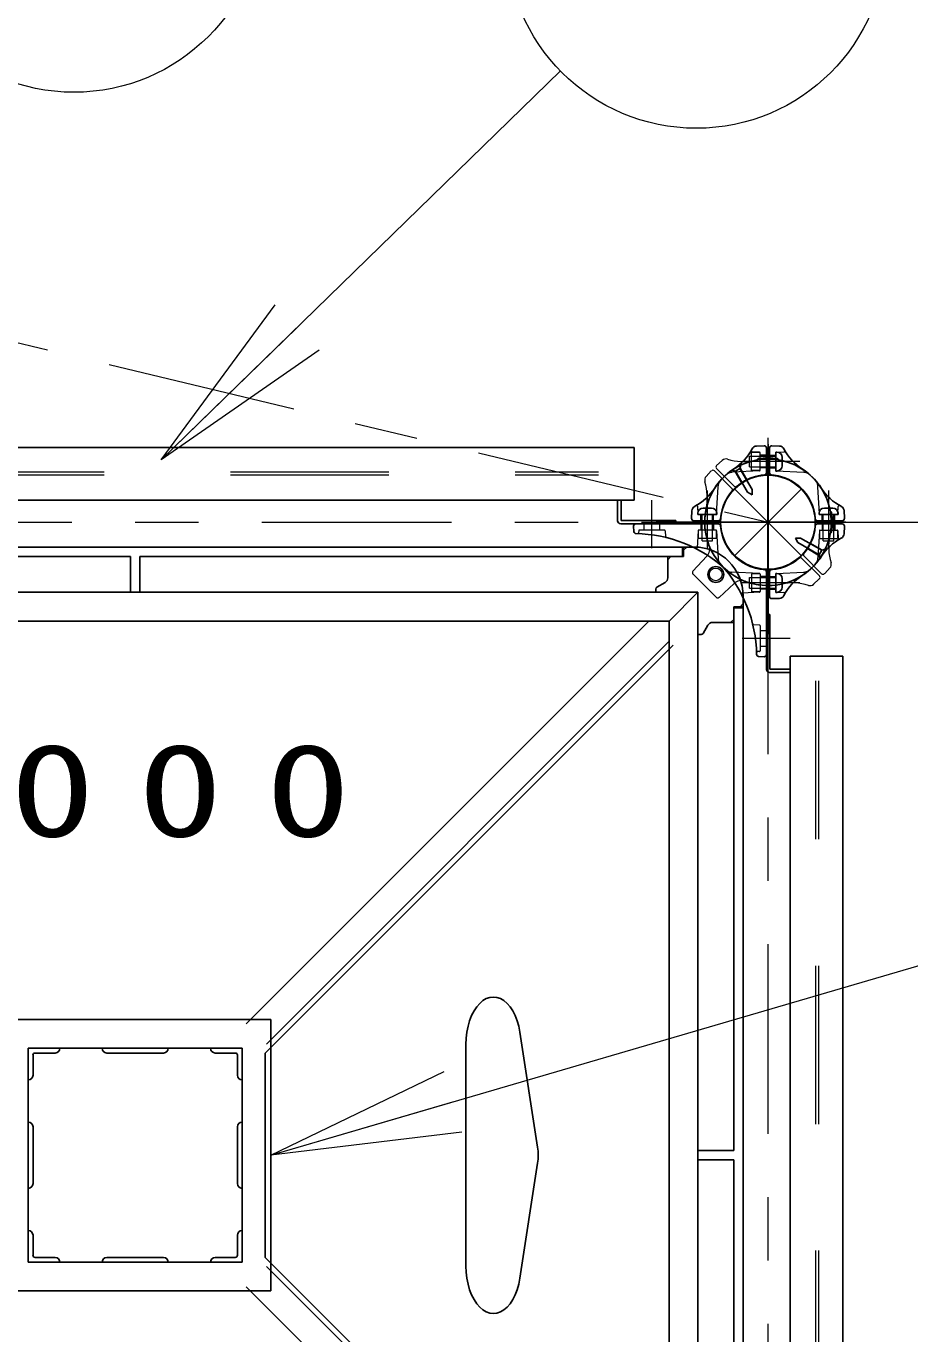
# Model space of a CAD drawing. Units: millimetres on the paper. Extents: x -385 to 0, y -594 to 267.
# Drawn here: x -90.39 to -76.42, y 117.31 to 137.97 of the extents above; entities that cross this region are included whole.
import ezdxf

# ---------------------------------------------------------------- set-up
doc = ezdxf.new("R2010")
doc.units = ezdxf.units.MM
doc.linetypes.add('USER1', pattern=[4.5, 2.5, -2])
doc.linetypes.add('USER2', pattern=[6, 3, -1, 1, -1])
doc.layers.add('1_60', color=2, linetype='Continuous', lineweight=25)
doc.styles.add('ＭＳ ゴシック', font='')
doc.styles.get('ＭＳ ゴシック').set_extended_font_data('MS Gothic')

msp = doc.modelspace()

# ---------------------------------------------------------------- linework, layer by layer
at = {"layer": '1_60', "color": 7, "linetype": 'USER2', "lineweight": 13}
for p, q in [((-217.454, 163.335), (-78.665, 130.13)), ((-78.665, 108.465), (-78.665, 131.794)), ((-78.665, 131.362), (-78.665, 127.546)), ((-78.164, 131.088), (-79.071, 131.088)), ((-78.666, 129.066), (-78.666, 131.186)), ((-79.624, 130.631), (-79.624, 129.723)), ((-77.707, 130.631), (-77.707, 129.723)), ((-80.499, 129.723), (-80.499, 130.478)), ((-98.665, 130.129), (-76.993, 130.129)), ((-77.434, 130.129), (-81.249, 130.129)), ((-79.728, 130.13), (-77.608, 130.13)), ((-78.665, 130.129), (-55.021, 130.129)), ((-78.164, 129.172), (-79.071, 129.172)), ((-79.071, 128.297), (-78.317, 128.297))]:
    msp.add_line(p, q, dxfattribs=at)
at = {"layer": '1_60', "color": 7, "lineweight": 13}
for p, q in [((-88.254, 131.115), (-81.946, 137.261)), ((-88.254, 131.115), (-86.454, 133.566)), ((-88.254, 131.115), (-86.105, 133.208)), ((-85.756, 132.85), (-88.254, 131.115)), ((-86.522, 120.129), (-69.761, 125.032)), ((-86.522, 120.129), (-83.783, 121.451)), ((-86.522, 120.129), (-83.643, 120.972)), ((-83.502, 120.492), (-86.522, 120.129))]:
    msp.add_line(p, q, dxfattribs=at)
at = {"layer": '1_60', "color": 4}
for p, q in [((-96.549, 131.313), (-80.782, 131.313)), ((-80.782, 131.313), (-80.782, 130.479)), ((-96.549, 130.479), (-80.782, 130.479)), ((-81.041, 130.479), (-81.041, 130.154)), ((-80.987, 130.479), (-80.987, 130.158)), ((-80.991, 130.104), (-80.124, 130.104)), ((-80.987, 130.158), (-80.124, 130.158)), ((-80.124, 130.158), (-80.124, 130.104)), ((-78.69, 127.805), (-78.69, 128.672)), ((-78.637, 128.672), (-78.69, 128.672)), ((-78.637, 127.808), (-78.637, 128.672)), ((-77.482, 128.013), (-78.315, 128.013)), ((-78.315, 128.013), (-78.315, 112.246)), ((-77.482, 128.013), (-77.482, 112.246)), ((-78.315, 127.755), (-78.64, 127.755)), ((-78.315, 127.808), (-78.637, 127.808))]:
    msp.add_line(p, q, dxfattribs=at)
at = {"layer": '1_60', "color": 7, "linetype": 'USER1', "lineweight": 13}
for p, q in [((-78.924, 130.947), (-78.924, 131.23)), ((-78.79, 131.23), (-78.924, 131.23)), ((-79.102, 130.985), (-79.088, 131.036)), ((-78.957, 131.005), (-78.957, 131.172)), ((-78.957, 131.172), (-78.54, 131.172)), ((-78.957, 131.005), (-78.54, 131.005)), ((-79.188, 130.935), (-79.239, 130.948)), ((-79.188, 130.935), (-79.102, 130.985)), ((-79.083, 130.752), (-79.188, 130.935)), ((-78.996, 130.802), (-79.102, 130.985)), ((-78.79, 130.947), (-78.924, 130.947)), ((-79.707, 129.838), (-79.707, 130.254)), ((-79.541, 129.838), (-79.541, 130.254)), ((-77.791, 129.838), (-77.791, 130.254)), ((-77.624, 129.838), (-77.624, 130.254)), ((-79.766, 130.004), (-79.766, 129.871)), ((-79.482, 130.004), (-79.482, 129.871)), ((-77.849, 130.004), (-77.849, 129.871)), ((-77.566, 130.004), (-77.566, 129.871)), ((-79.482, 129.871), (-79.766, 129.871)), ((-79.707, 129.838), (-79.541, 129.838)), ((-77.992, 129.799), (-77.81, 129.694)), ((-77.849, 129.871), (-77.566, 129.871)), ((-77.791, 129.838), (-77.624, 129.838)), ((-78.042, 129.713), (-77.86, 129.607)), ((-77.86, 129.607), (-77.81, 129.694)), ((-77.86, 129.607), (-77.846, 129.556)), ((-77.81, 129.694), (-77.759, 129.708)), ((-78.957, 129.088), (-78.957, 129.255)), ((-78.957, 129.255), (-78.54, 129.255)), ((-78.79, 129.313), (-78.924, 129.313)), ((-78.924, 129.313), (-78.924, 129.03)), ((-78.957, 129.088), (-78.54, 129.088)), ((-78.79, 129.03), (-78.924, 129.03))]:
    msp.add_line(p, q, dxfattribs=at)
at = {"layer": '1_60', "linetype": 'USER1', "lineweight": 13}
for p, q in [((-78.798, 131.235), (-78.915, 131.241)), ((-78.79, 130.95), (-78.79, 131.226)), ((-78.54, 130.95), (-78.54, 131.226)), ((-78.532, 131.235), (-78.415, 131.241)), ((-78.69, 131.188), (-78.79, 131.188)), ((-78.69, 130.988), (-78.79, 130.988)), ((-78.64, 131.188), (-78.54, 131.188)), ((-78.64, 130.988), (-78.54, 130.988)), ((-78.798, 130.942), (-79.227, 130.92)), ((-78.532, 130.942), (-78.103, 130.92)), ((-79.478, 130.262), (-79.455, 130.691)), ((-77.853, 130.262), (-77.876, 130.691)), ((-79.77, 130.262), (-79.776, 130.38)), ((-77.561, 130.262), (-77.555, 130.38)), ((-79.486, 130.254), (-79.762, 130.254)), ((-79.724, 130.154), (-79.724, 130.254)), ((-79.524, 130.154), (-79.524, 130.254)), ((-77.845, 130.254), (-77.569, 130.254)), ((-77.807, 130.154), (-77.807, 130.254)), ((-77.607, 130.154), (-77.607, 130.254)), ((-80.708, 129.998), (-80.709, 129.965)), ((-80.299, 130.004), (-80.699, 130.004)), ((-80.624, 130.004), (-80.624, 130.104)), ((-80.374, 130.004), (-80.374, 130.104)), ((-80.29, 129.996), (-80.285, 129.903)), ((-79.77, 129.996), (-79.784, 129.728)), ((-79.486, 130.004), (-79.762, 130.004)), ((-79.724, 130.104), (-79.724, 130.004)), ((-79.524, 130.104), (-79.524, 130.004)), ((-79.478, 129.996), (-79.455, 129.558)), ((-77.853, 129.996), (-77.876, 129.567)), ((-77.845, 130.004), (-77.569, 130.004)), ((-77.807, 130.104), (-77.807, 130.004)), ((-77.607, 130.104), (-77.607, 130.004)), ((-77.561, 129.996), (-77.555, 129.879)), ((-78.798, 129.318), (-79.236, 129.341)), ((-78.532, 129.318), (-78.103, 129.34)), ((-78.79, 129.31), (-78.79, 129.034)), ((-78.69, 129.272), (-78.79, 129.272)), ((-78.64, 129.272), (-78.54, 129.272)), ((-78.54, 129.31), (-78.54, 129.034)), ((-78.798, 129.025), (-79.067, 129.011)), ((-78.69, 129.072), (-78.79, 129.072)), ((-78.64, 129.072), (-78.54, 129.072)), ((-78.532, 129.025), (-78.415, 129.019)), ((-78.798, 128.505), (-78.892, 128.51)), ((-78.79, 128.497), (-78.79, 128.096)), ((-78.79, 128.422), (-78.69, 128.422)), ((-78.79, 128.172), (-78.69, 128.172)), ((-78.797, 128.088), (-78.829, 128.086))]:
    msp.add_line(p, q, dxfattribs=at)
at = {"layer": '1_60'}
for p, q in [((-78.725, 131.337), (-78.846, 131.333)), ((-78.69, 130.911), (-78.69, 131.304)), ((-78.64, 130.911), (-78.64, 131.304)), ((-78.606, 131.337), (-78.475, 131.333)), ((-79.873, 130.189), (-79.869, 130.31)), ((-77.458, 130.189), (-77.463, 130.32)), ((-80.79, 130.069), (-80.785, 129.982)), ((-79.447, 130.104), (-80.756, 130.104)), ((-79.447, 130.154), (-79.839, 130.154)), ((-77.884, 130.154), (-77.492, 130.154)), ((-77.884, 130.104), (-77.492, 130.104)), ((-77.458, 130.07), (-77.463, 129.949)), ((-78.69, 129.349), (-78.69, 128.039)), ((-78.64, 129.349), (-78.64, 128.956)), ((-78.606, 128.923), (-78.485, 128.927)), ((-78.725, 128.006), (-78.813, 128.011))]:
    msp.add_line(p, q, dxfattribs=at)
at = {"layer": '1_60', "color": 7}
for p, q in [((-78.54, 131.238), (-78.54, 130.938)), ((-78.54, 131.238), (-78.524, 131.238)), ((-79.238, 130.954), (-79.093, 131.037)), ((-79.109, 130.98), (-79.093, 131.037)), ((-78.832, 131.115), (-78.832, 131.118)), ((-78.499, 131.115), (-78.499, 131.118)), ((-78.44, 131.155), (-78.44, 131.022)), ((-79.238, 130.954), (-79.181, 130.938)), ((-79.181, 130.938), (-79.109, 130.98)), ((-78.988, 130.604), (-79.181, 130.938)), ((-78.916, 130.646), (-79.109, 130.98)), ((-78.54, 130.938), (-78.524, 130.938)), ((-78.916, 130.562), (-78.988, 130.604)), ((-78.916, 130.562), (-78.916, 130.646)), ((-79.774, 130.254), (-79.774, 130.271)), ((-79.474, 130.254), (-79.774, 130.254)), ((-79.557, 130.354), (-79.691, 130.354)), ((-79.474, 130.254), (-79.474, 130.271)), ((-77.857, 130.254), (-77.857, 130.271)), ((-77.557, 130.254), (-77.857, 130.254)), ((-77.641, 130.354), (-77.774, 130.354)), ((-77.679, 130.297), (-77.677, 130.297)), ((-77.557, 130.254), (-77.557, 130.271)), ((-77.679, 129.963), (-77.677, 129.963)), ((-78.232, 129.88), (-78.149, 129.88)), ((-78.232, 129.88), (-78.191, 129.808)), ((-78.191, 129.808), (-77.856, 129.615)), ((-78.149, 129.88), (-77.814, 129.687)), ((-77.856, 129.615), (-77.814, 129.687)), ((-77.841, 129.558), (-77.856, 129.615)), ((-77.841, 129.558), (-77.758, 129.702)), ((-77.814, 129.687), (-77.758, 129.702)), ((-78.54, 129.322), (-78.54, 129.022)), ((-78.54, 129.322), (-78.524, 129.322)), ((-78.44, 129.238), (-78.44, 129.105)), ((-78.54, 129.022), (-78.524, 129.022))]:
    msp.add_line(p, q, dxfattribs=at)
at = {"layer": '1_60', "lineweight": 13}
for p, q in [((-79.477, 131.025), (-79.388, 131.108)), ((-79.561, 130.941), (-79.643, 130.852)), ((-79.235, 130.664), (-79.513, 130.942)), ((-79.2, 130.7), (-79.477, 130.977)), ((-79.851, 129.358), (-79.631, 129.594)), ((-78.13, 129.559), (-77.853, 129.282)), ((-78.095, 129.595), (-77.817, 129.317)), ((-77.769, 129.318), (-77.68, 129.414)), ((-79.85, 129.311), (-79.483, 128.944)), ((-79.437, 128.943), (-79.201, 129.164)), ((-77.854, 129.234), (-77.949, 129.144))]:
    msp.add_line(p, q, dxfattribs=at)
at = {"layer": '1_60', "color": 4, "linetype": 'USER1', "lineweight": 13}
for p, q in [((-96.158, 130.929), (-81.341, 130.929)), ((-96.158, 130.879), (-81.341, 130.879)), ((-77.915, 127.622), (-77.915, 112.805)), ((-77.865, 127.622), (-77.865, 112.805))]:
    msp.add_line(p, q, dxfattribs=at)
at = {"layer": '1_60', "color": 4, "lineweight": 13}
for p, q in [((-78.141, 130.654), (-79.191, 129.604)), ((-79.191, 130.654), (-78.141, 129.604)), ((-78.14, 130.655), (-79.19, 129.605)), ((-78.14, 129.605), (-79.19, 130.655))]:
    msp.add_line(p, q, dxfattribs=at)
at = {"layer": '1_60', "color": 4, "linetype": 'USER2', "lineweight": 13}
for p, q in [((-80.499, 129.723), (-80.499, 130.478)), ((-79.071, 128.297), (-78.317, 128.297))]:
    msp.add_line(p, q, dxfattribs=at)
at = {"layer": '1_60', "color": 190}
for p, q in [((-79.832, 129.738), (-97.499, 129.738)), ((-97.332, 129.588), (-88.74, 129.588)), ((-88.74, 129.023), (-88.74, 129.588)), ((-88.59, 129.023), (-88.59, 129.588)), ((-79.998, 129.588), (-88.59, 129.588)), ((-80.248, 129.252), (-80.248, 129.588)), ((-80.198, 129.588), (-80.248, 129.538)), ((-80.015, 129.738), (-79.998, 129.721)), ((-80.015, 129.738), (-80.015, 129.588)), ((-79.998, 129.605), (-80.015, 129.588)), ((-79.948, 129.738), (-79.998, 129.688)), ((-79.998, 129.738), (-79.998, 129.588)), ((-80.29, 129.179), (-80.422, 129.103)), ((-79.772, 129.023), (-97.559, 129.023)), ((-80.438, 129.075), (-80.438, 129.023)), ((-80.225, 128.569), (-79.772, 129.023)), ((-79.772, 111.236), (-79.772, 129.023)), ((-79.057, 111.296), (-79.057, 128.963)), ((-79.19, 128.796), (-79.207, 128.779)), ((-79.057, 128.796), (-79.207, 128.796)), ((-79.207, 128.796), (-79.207, 120.204)), ((-79.057, 128.779), (-79.207, 128.779)), ((-79.057, 128.846), (-79.107, 128.796)), ((-79.057, 128.779), (-79.073, 128.796)), ((-80.225, 128.569), (-97.105, 128.569)), ((-86.909, 122.206), (-80.546, 128.569)), ((-80.225, 111.689), (-80.225, 128.569)), ((-79.543, 128.546), (-79.207, 128.546)), ((-79.207, 128.596), (-79.257, 128.546)), ((-79.72, 128.356), (-79.772, 128.356)), ((-79.615, 128.504), (-79.691, 128.373)), ((-86.613, 121.743), (-80.166, 128.19)), ((-86.588, 121.886), (-80.225, 128.249)), ((-90.809, 122.273), (-86.522, 122.273)), ((-86.522, 122.273), (-86.522, 117.986)), ((-82.306, 120.256), (-82.586, 122.073)), ((-90.355, 121.819), (-90.355, 118.439)), ((-90.355, 121.819), (-86.975, 121.819)), ((-90.28, 121.394), (-90.28, 121.711)), ((-89.93, 121.744), (-90.247, 121.744)), ((-88.217, 121.744), (-89.114, 121.744)), ((-87.4, 121.744), (-87.084, 121.744)), ((-87.05, 121.394), (-87.05, 121.711)), ((-86.975, 121.819), (-86.975, 118.439)), ((-86.613, 118.516), (-86.613, 121.743)), ((-83.438, 118.379), (-83.438, 121.879)), ((-90.28, 120.578), (-90.28, 119.681)), ((-87.05, 120.578), (-87.05, 119.681)), ((-79.772, 120.204), (-79.207, 120.204)), ((-79.772, 120.054), (-79.207, 120.054)), ((-79.207, 111.462), (-79.207, 120.054)), ((-82.306, 120.002), (-82.586, 118.186)), ((-90.28, 118.864), (-90.28, 118.548)), ((-87.05, 118.864), (-87.05, 118.548)), ((-90.355, 118.439), (-86.975, 118.439)), ((-89.93, 118.514), (-90.247, 118.514)), ((-88.217, 118.514), (-89.114, 118.514)), ((-87.4, 118.514), (-87.084, 118.514)), ((-86.613, 118.516), (-80.166, 112.069)), ((-86.588, 118.373), (-80.225, 112.01)), ((-90.809, 117.986), (-86.522, 117.986)), ((-86.909, 118.052), (-80.546, 111.689))]:
    msp.add_line(p, q, dxfattribs=at)
for points in [[(-83.438, 121.879), (-83.434, 121.977), (-83.423, 122.074), (-83.405, 122.166), (-83.38, 122.254), (-83.348, 122.336), (-83.311, 122.41), (-83.268, 122.474), (-83.221, 122.529), (-83.17, 122.572), (-83.117, 122.604), (-83.061, 122.623), (-83.004, 122.629), (-82.948, 122.623), (-82.892, 122.604), (-82.839, 122.572), (-82.788, 122.529), (-82.741, 122.474), (-82.698, 122.409), (-82.661, 122.336), (-82.629, 122.254), (-82.604, 122.166), (-82.586, 122.073)], [(-82.586, 118.186), (-82.604, 118.093), (-82.629, 118.005), (-82.661, 117.923), (-82.698, 117.849), (-82.741, 117.784), (-82.788, 117.73), (-82.839, 117.686), (-82.892, 117.655), (-82.948, 117.636), (-83.004, 117.629), (-83.061, 117.636), (-83.117, 117.655), (-83.17, 117.686), (-83.221, 117.73), (-83.268, 117.784), (-83.311, 117.849), (-83.348, 117.923), (-83.38, 118.004), (-83.405, 118.092), (-83.423, 118.185), (-83.434, 118.281), (-83.438, 118.379)]]:
    msp.add_lwpolyline(points, dxfattribs=at)
at = {"layer": '1_60', "color": 7, "lineweight": 13}
for centre, radius in [((-89.634, 139.923), 3), ((-79.798, 139.354), 3), ((-79.49, 129.305), 0.1)]:
    msp.add_circle(centre, radius, dxfattribs=at)
at = {"layer": '1_60', "color": 4, "lineweight": 13}
for centre in [(-78.666, 130.129), (-78.665, 130.13)]:
    msp.add_circle(centre, 0.743, dxfattribs=at)
at = {"layer": '1_60', "color": 190}
msp.add_circle((-79.49, 129.305), 0.125, dxfattribs=at)
at = {"layer": '1_60'}
for centre, radius, start, end in [((-79.656, 131.672), 0.833, 302.7272, 332.5412), ((-78.843, 131.25), 0.0833, 92, 152.5412), ((-78.843, 131.25), 0.0833, 92, 152.5412), ((-78.724, 131.304), 0.0333, 0, 92), ((-78.607, 131.304), 0.0333, 88, 180), ((-78.487, 131.25), 0.0833, 27.4588, 88), ((-77.674, 131.672), 0.833, 207.4588, 237.2728), ((-78.666, 130.129), 1, 90, 147.2728), ((-78.666, 130.129), 1, 32.7272, 90), ((-78.665, 130.13), 1, 122.7272, 180), ((-78.665, 130.13), 0.75, 94.2707, 180), ((-78.666, 130.129), 0.75, 90, 175.7293), ((-78.724, 130.911), 0.0333, 274.2707, 0), ((-78.666, 130.129), 0.75, 4.2707, 90), ((-78.607, 130.911), 0.0333, 180, 265.7293), ((-78.665, 130.13), 0.75, 0, 85.7293), ((-78.665, 130.13), 1, 0, 57.2728), ((-80.208, 131.121), 0.833, 297.4588, 327.2728), ((-77.123, 131.121), 0.833, 212.7272, 242.5412), ((-79.785, 130.307), 0.0833, 117.4588, 178), ((-77.546, 130.307), 0.0833, 2, 62.5412), ((-79.839, 130.188), 0.0333, 178, 270), ((-79.447, 130.188), 0.0333, 270, 355.7293), ((-77.884, 130.188), 0.0333, 184.2707, 270), ((-77.492, 130.188), 0.0333, 270, 2), ((-80.756, 130.071), 0.0333, 90, 183), ((-80.752, 129.984), 0.0333, 183, 268.9158), ((-78.665, 130.13), 1, 180, 222.2172), ((-79.447, 130.071), 0.0333, 4.2707, 90), ((-78.665, 130.13), 0.75, 180, 265.7293), ((-78.666, 130.129), 0.75, 184.2707, 270), ((-78.666, 130.129), 0.75, 270, 355.7293), ((-78.665, 130.13), 0.75, 274.2707, 0), ((-78.665, 130.13), 1, 302.7272, 0), ((-77.884, 130.071), 0.0333, 90, 175.7293), ((-77.492, 130.071), 0.0333, 358, 90), ((-80.793, 127.784), 2.167, 47.7828, 88.9159), ((-77.123, 129.138), 0.833, 117.4588, 147.2728), ((-77.546, 129.952), 0.0833, 297.4588, 358), ((-77.546, 129.952), 0.0833, 297.4588, 358), ((-78.666, 130.129), 1, 270, 327.2728), ((-81.011, 128.002), 2.167, 1.0841, 42.2172), ((-78.666, 130.129), 1, 227.7828, 270), ((-78.724, 129.349), 0.0333, 0, 85.7293), ((-78.607, 129.349), 0.0333, 94.2707, 180), ((-77.674, 128.588), 0.833, 122.7272, 152.5412), ((-78.607, 128.956), 0.0333, 180, 272), ((-78.487, 129.01), 0.0833, 272, 332.5412), ((-78.811, 128.044), 0.0333, 181.0841, 267), ((-78.724, 128.039), 0.0333, 267, 0)]:
    msp.add_arc(centre, radius, start, end, dxfattribs=at)
at = {"layer": '1_60', "linetype": 'USER1', "lineweight": 13}
for centre, radius, start, end in [((-78.915, 131.257), 0.0167, 150.7809, 267), ((-78.799, 131.226), 0.0083, 0, 87), ((-78.532, 131.226), 0.0083, 93, 180), ((-78.416, 131.257), 0.0167, 273, 29.2191), ((-79.289, 130.683), 0.167, 138.3994, 177), ((-79.219, 130.753), 0.167, 93, 131.6006), ((-78.799, 130.95), 0.0083, 273, 0), ((-78.532, 130.95), 0.0083, 180, 267), ((-78.112, 130.753), 0.167, 48.3994, 87), ((-78.042, 130.683), 0.167, 3, 41.6006), ((-79.793, 130.379), 0.0167, 3, 119.2191), ((-77.538, 130.379), 0.0167, 60.7809, 177), ((-79.762, 130.263), 0.0083, 183, 270), ((-79.486, 130.263), 0.0083, 270, 357), ((-77.845, 130.263), 0.0083, 183, 270), ((-77.569, 130.263), 0.0083, 270, 357), ((-80.726, 129.966), 0.0167, 268.229, 357), ((-80.699, 129.996), 0.0083, 90, 177), ((-80.299, 129.996), 0.0083, 3, 90), ((-79.762, 129.996), 0.0083, 90, 177), ((-79.486, 129.996), 0.0083, 3, 90), ((-77.845, 129.996), 0.0083, 90, 177), ((-77.569, 129.996), 0.0083, 3, 90), ((-80.269, 129.903), 0.0167, 183, 256.0919), ((-77.538, 129.88), 0.0167, 183, 299.2191), ((-79.801, 129.729), 0.0167, 242.9614, 357), ((-79.288, 129.567), 0.167, 183, 229.8301), ((-78.042, 129.576), 0.167, 318.3994, 357), ((-79.228, 129.507), 0.167, 220.1699, 267), ((-78.112, 129.507), 0.167, 273, 311.6006), ((-78.799, 129.31), 0.0083, 0, 87), ((-78.532, 129.31), 0.0083, 93, 180), ((-79.066, 128.995), 0.0167, 93, 207.0386), ((-78.799, 129.034), 0.0083, 273, 0), ((-78.532, 129.034), 0.0083, 180, 267), ((-78.416, 129.003), 0.0167, 330.7809, 87), ((-78.891, 128.527), 0.0167, 193.9082, 267), ((-78.799, 128.497), 0.0083, 0, 87), ((-78.799, 128.096), 0.0083, 273, 0), ((-78.828, 128.07), 0.0167, 93, 181.771)]:
    msp.add_arc(centre, radius, start, end, dxfattribs=at)
at = {"layer": '1_60', "color": 7}
for centre, radius, start, end in [((-78.524, 131.155), 0.0833, 0, 90), ((-78.816, 131.118), 0.0167, 98.6269, 180), ((-78.666, 130.129), 1.017, 90, 98.6269), ((-78.666, 130.129), 1.017, 81.3731, 90), ((-78.524, 131.022), 0.0833, 270, 0), ((-78.516, 131.118), 0.0167, 0, 81.3731), ((-79.691, 130.271), 0.0833, 90, 180), ((-79.557, 130.271), 0.0833, 0, 90), ((-77.774, 130.271), 0.0833, 90, 180), ((-77.677, 130.28), 0.0167, 8.6269, 90), ((-78.665, 130.13), 1.017, 0, 8.6269), ((-77.641, 130.271), 0.0833, 0, 90), ((-77.677, 129.98), 0.0167, 270, 351.3731), ((-78.665, 130.13), 1.017, 351.3731, 0), ((-78.524, 129.238), 0.0833, 0, 90), ((-78.524, 129.105), 0.0833, 270, 0)]:
    msp.add_arc(centre, radius, start, end, dxfattribs=at)
at = {"layer": '1_60', "lineweight": 13}
for centre, radius, start, end in [((-79.454, 131.001), 0.0333, 133, 225), ((-79.331, 131.047), 0.0833, 72.4588, 133), ((-79.055, 131.921), 0.833, 252.4588, 282.2728), ((-78.665, 130.13), 1, 45, 102.2728), ((-79.582, 130.796), 0.0833, 137, 197.5412), ((-79.536, 130.918), 0.0333, 45, 137), ((-78.665, 130.13), 0.75, 45, 130.7293), ((-78.665, 130.13), 1, 347.7272, 45), ((-80.457, 130.519), 0.833, 347.7272, 17.5412), ((-78.665, 130.13), 0.75, 139.2707, 225), ((-79.259, 130.641), 0.0333, 319.2707, 45), ((-79.176, 130.723), 0.0333, 225, 310.7293), ((-78.665, 130.13), 0.75, 319.2707, 45), ((-78.665, 130.13), 1, 167.7272, 201.8676), ((-79.753, 129.707), 0.167, 317, 21.2094), ((-76.874, 129.74), 0.833, 167.7272, 197.5412), ((-78.665, 130.13), 0.75, 225, 310.7293), ((-78.154, 129.536), 0.0333, 45, 130.7293), ((-78.071, 129.618), 0.0333, 139.2707, 225), ((-79.827, 129.335), 0.0333, 137, 225), ((-77.748, 129.464), 0.0833, 317, 17.5412), ((-79.087, 129.042), 0.167, 68.7906, 133), ((-78.665, 130.13), 1, 248.1324, 282.2728), ((-78.275, 128.338), 0.833, 72.4588, 102.2728), ((-77.999, 129.212), 0.0833, 252.4588, 313), ((-77.876, 129.258), 0.0333, 313, 45), ((-77.794, 129.341), 0.0333, 225, 317), ((-79.46, 128.968), 0.0333, 225, 313)]:
    msp.add_arc(centre, radius, start, end, dxfattribs=at)
at = {"layer": '1_60', "color": 4}
for centre in [(-80.991, 130.154), (-78.64, 127.805)]:
    msp.add_arc(centre, 0.05, 180, 270, dxfattribs=at)
at = {"layer": '1_60', "color": 190}
for centre, radius, start, end in [((-79.832, 128.963), 0.775, 0, 90), ((-80.332, 129.252), 0.0833, 300, 0), ((-80.405, 129.075), 0.0333, 120, 180), ((-79.543, 128.463), 0.0833, 90, 150), ((-79.72, 128.389), 0.0333, 270, 330), ((-90.247, 121.711), 0.0333, 90, 180), ((-89.93, 121.819), 0.075, 270, 0), ((-89.114, 121.819), 0.075, 180, 270), ((-88.217, 121.819), 0.075, 270, 0), ((-87.4, 121.819), 0.075, 180, 270), ((-87.084, 121.711), 0.0333, 0, 90), ((-90.355, 121.394), 0.075, 270, 0), ((-86.975, 121.394), 0.075, 180, 270), ((-90.355, 120.578), 0.075, 0, 90), ((-86.975, 120.578), 0.075, 90, 180), ((-83.13, 120.129), 0.833, 351.2291, 8.7709), ((-90.355, 119.681), 0.075, 270, 0), ((-86.975, 119.681), 0.075, 180, 270), ((-90.355, 118.864), 0.075, 0, 90), ((-86.975, 118.864), 0.075, 90, 180), ((-90.247, 118.548), 0.0333, 180, 270), ((-89.93, 118.439), 0.075, 0, 90), ((-89.114, 118.439), 0.075, 90, 180), ((-88.217, 118.439), 0.075, 0, 90), ((-87.4, 118.439), 0.075, 90, 180), ((-87.084, 118.548), 0.0333, 270, 0)]:
    msp.add_arc(centre, radius, start, end, dxfattribs=at)

# ---------------------------------------------------------------- texts
at = {"layer": '1_60', "color": 7, "insert": (-92.665, 125.885), "char_height": 1.466, "attachment_point": 4, "style": 'ＭＳ ゴシック'}
msp.add_mtext('\\T1.5;\\W1.35;2000', dxfattribs=at)

doc.saveas('drawing.dxf')
